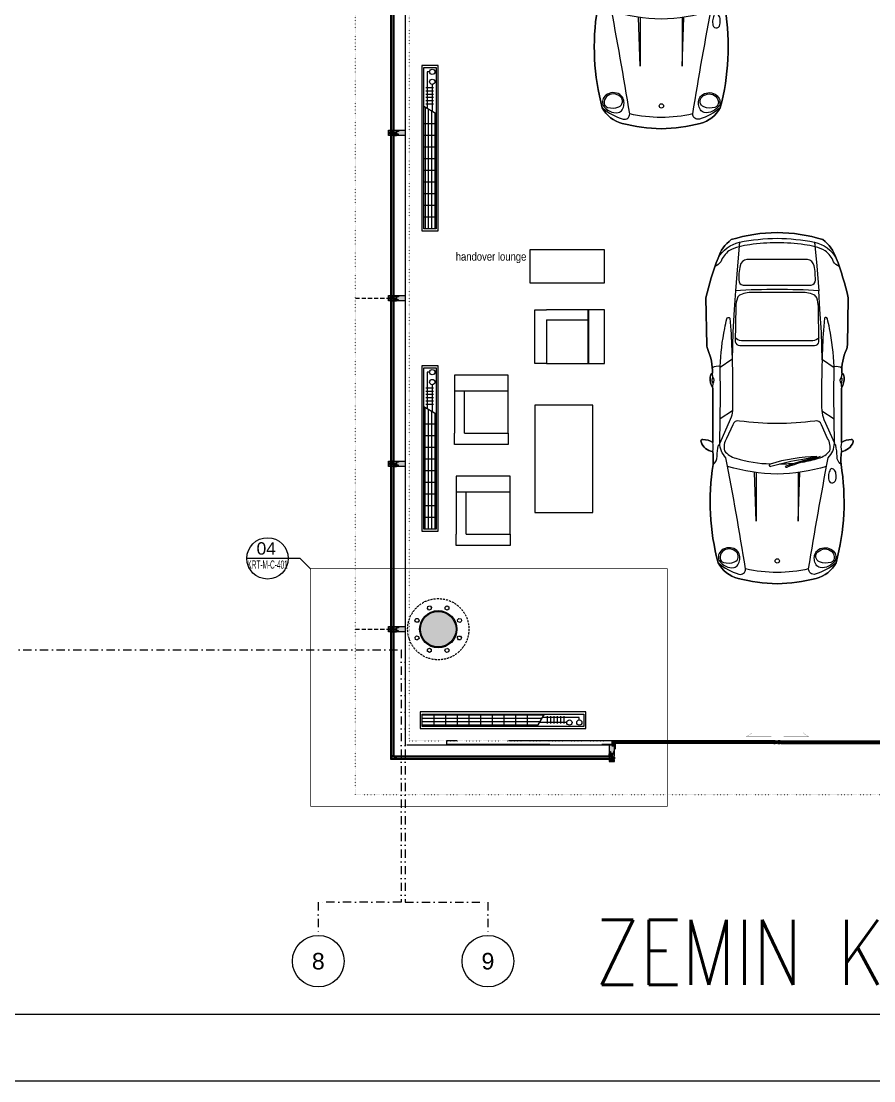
# Model space of a CAD drawing. Extents: x -9059 to 11889, y 0 to 6614.
# Drawn here: x 1301 to 2331, y 1 to 1282 of the extents above; entities that cross this region are included whole.
import ezdxf
from ezdxf.enums import TextEntityAlignment as Align

# ---------------------------------------------------------------- set-up
doc = ezdxf.new("R2010")
doc.units = 0
doc.header["$LTSCALE"] = 10
doc.header["$MEASUREMENT"] = 0
for name, pattern in [('DASHDOT', [1, 0.5, -0.25, 0, -0.25]), ('DOT2', [0.125, 0, -0.125]), ('HIDDEN', [0.375, 0.25, -0.125]), ('HIDDEN2', [4.7625, 3.175, -1.5875])]:
    doc.linetypes.add(name, pattern=pattern)
doc.layers.get('0').update_dxf_attribs({"color": 9, "lineweight": 9})
for name, color, linetype, lineweight in [('01', 9, 'Continuous', 9), ('03S', 255, 'Continuous', 9), ('04', 9, 'Continuous', 9), ('05', 9, 'Continuous', 9), ('06C', 9, 'Continuous', 9), ('06D', 9, 'Continuous', 9), ('10', 9, 'Continuous', 9), ('11', 9, 'Continuous', 9), ('15', 9, 'Continuous', 9), ('20', 9, 'DOT2', 9), ('21', 9, 'Continuous', 9), ('24', 9, 'DASHDOT', 9), ('35', 9, 'Continuous', 9), ('40A', 9, 'Continuous', 9), ('E-YAZI', 7, 'Continuous', 30)]:
    doc.layers.add(name, color=color, linetype=linetype, lineweight=lineweight)
doc.styles.add('$1$Arial', font='arial.ttf', dxfattribs={"height": 2.5})
doc.styles.add('Arial', font='arial.ttf', dxfattribs={"height": 2.5})
doc.styles.add('E-YAZI', font='txttw.shx')
doc.styles.add('MuuM_TEXT-STANDART', font='ARIALN.TTF')

# ---------------------------------------------------------------- blocks, each defined once
blk = doc.blocks.new('p-prs-kolon-02')
h = blk.add_hatch(color=255)
h.dxf.hatch_style = 1
edge = h.paths.add_edge_path()
edge.add_arc((0, 0), 22.5, 0, 360)
for radius in [22.5, 21.5]:
    blk.add_circle((0, 0), radius)
at = {"layer": '20', "linetype": 'HIDDEN'}
for points in [[(-12.5, 27.5), (-9.9, 28.1), (-8.1, 26.3), (-8.8, 23.8), (-11.3, 23.1), (-13.1, 25), (-12.5, 27.5)], [(10.6, 28.2), (12.9, 26.9), (12.9, 24.3), (10.6, 23), (8.4, 24.3), (8.4, 26.9), (10.6, 28.2)], [(-28.2, 10.6), (-26.9, 12.9), (-24.3, 12.9), (-23, 10.6), (-24.3, 8.4), (-26.9, 8.4), (-28.2, 10.6)], [(27.5, 12.5), (28.1, 9.9), (26.3, 8.1), (23.8, 8.8), (23.1, 11.3), (25, 13.1), (27.5, 12.5)], [(-27.5, -12.5), (-28.1, -9.9), (-26.3, -8.1), (-23.8, -8.8), (-23.1, -11.3), (-25, -13.1), (-27.5, -12.5)], [(28.2, -10.6), (26.9, -12.9), (24.3, -12.9), (23, -10.6), (24.3, -8.4), (26.9, -8.4), (28.2, -10.6)], [(-10.6, -28.2), (-12.9, -26.9), (-12.9, -24.3), (-10.6, -23), (-8.4, -24.3), (-8.4, -26.9), (-10.6, -28.2)], [(12.5, -27.5), (9.9, -28.1), (8.1, -26.3), (8.8, -23.8), (11.3, -23.1), (13.1, -25), (12.5, -27.5)]]:
    blk.add_lwpolyline(points, dxfattribs=at)
blk.add_circle((0, 0), 37, dxfattribs=at)
blk = doc.blocks.new('p-dog-profil_kapali')
at = {"layer": '03S'}
h = blk.add_hatch(color=256, dxfattribs=at)
h.dxf.hatch_style = 1
h.paths.add_polyline_path([(-3.2, 0), (3.2, 0), (3.2, -13.5), (2.2, -13.5), (2.2, -10.5), (1.5, -10.5), (0.5, -11.5), (0.5, -13.5), (1, -13.5), (1, -14.5), (3, -14.5), (3, -16.5), (1, -16.5), (1, -18.5), (1.8, -18.5), (1.8, -17.5), (3.2, -17.5), (3.2, -20), (-3.2, -20), (-3.2, -17.5), (-1.8, -17.5), (-1.8, -18.5), (-1, -18.5), (-1, -16.5), (-3, -16.5), (-3, -14.5), (-1, -14.5), (-1, -13.5), (-0.5, -13.5), (-0.5, -11.5), (-1.5, -10.5), (-2.3, -10.5), (-2.3, -13.5), (-3.2, -13.5)])
for p in [(3, -15.2), (3, -15.8)]:
    blk.add_point(p)
at = {"layer": '10'}
for points in [[(3.2, -10.5), (-3.2, -10.5), (-3.2, 0), (3.2, 0)], [(3.2, -20), (-3.2, -20), (-3.2, -18.5), (3.2, -18.5)], [(-1, -13.5), (1, -13.5), (1, -18.5), (-1, -18.5)]]:
    blk.add_lwpolyline(points, close=True, dxfattribs=at)
for points in [[(-3.3, -10.5), (-2.3, -10.5), (-2.3, -13.5), (-3.2, -13.5)], [(-3.2, -8), (-3.2, -8), (-1.8, -8), (-1.8, -10.5)], [(-3.2, -10.5), (-3.2, -10.5), (3.2, -10.5)], [(-3.2, -13.5), (-3.2, -10.5)], [(1.8, -10), (-1.8, -10)], [(-0.5, -17.5), (-0.5, -17.5), (-0.5, -11.5), (-1.5, -10.5), (-1.5, -10.5)], [(1.5, -10.5), (1.5, -10.5), (0.5, -11.5), (0.5, -17.5)], [(3.2, -8), (3.2, -8), (1.8, -8), (1.8, -10.5)], [(3.2, -10.5), (2.2, -10.5), (2.2, -13.5), (3.2, -13.5), (3.2, -10.5)], [(-3.2, -18.5), (-3.2, -17.5), (-1.8, -17.5), (-1.8, -18.5)], [(-1, -14.5), (-1, -14.5), (-3, -14.5), (-3, -16.5), (-1, -16.5)], [(1, -18.5), (1, -17.5), (-1, -17.5), (-1, -18.5)], [(1, -14.5), (1, -14.5), (3, -14.5), (3, -16.5), (1, -16.5)], [(1.8, -18.5), (1.8, -17.5), (3.2, -17.5), (3.2, -18.5)]]:
    blk.add_lwpolyline(points, dxfattribs=at)
blk = doc.blocks.new('p-cph_cam_dyn1806')
at = {"layer": '06C'}
blk.add_lwpolyline([(-119.75, 0), (1777, 0)], dxfattribs=at)
at = {"layer": '15'}
for points in [[(-122, -14), (1791.5, -14)], [(-122, -17), (1794, -17)], [(-120, -14.5), (1791.5, -14.5)], [(-120, -16.5), (1793.5, -16.5)], [(-119.75, -13.5), (1791.5, -13.5)], [(-119.75, -17.5), (1794.5, -17.5)]]:
    blk.add_lwpolyline(points, dxfattribs=at)
at = {"layer": '20', "linetype": 'HIDDEN', "ltscale": 2}
for points in [[(1237, -60), (1237, -20)], [(1637, -60), (1637, -20)]]:
    blk.add_lwpolyline(points, dxfattribs=at)
for p in [(1037, 0), (1237, 0), (1437, 0), (1637, 0)]:
    blk.add_blockref('p-dog-profil_kapali', p)
blk = doc.blocks.new('p-cph_cam_dyn1804')
at = {"layer": '06C'}
blk.add_lwpolyline([(11.7, 0), (256.5, 0)], dxfattribs=at)
at = {"layer": '15'}
for points in [[(9.5, -13.5), (271.9, -13.5)], [(9.5, -14), (271, -14)], [(9.5, -14.5), (271, -14.5)], [(9.5, -16.5), (274.9, -16.5)], [(9.5, -17), (275.4, -17)], [(9.5, -17.5), (275.9, -17.5)]]:
    blk.add_lwpolyline(points, dxfattribs=at)
blk.add_blockref('p-dog-profil_kapali', (8.5, 0))
blk = doc.blocks.new('p-cephe-kose-birlesim')
at = {"layer": '10'}
for points in [[(1, 3), (1, 5), (3, 5), (3, 3)], [(1, 4.3), (1.7, 4.3), (1.7, 3)], [(5, 1), (5, 3), (1, 3), (1, 1), (5, 1)], [(2.3, 3), (2.3, 4.3), (3, 4.3)], [(4, 3), (4, 4), (5, 4), (5, 3)], [(5, 1), (7, 1), (7, 3), (5, 3)], [(6.2, 3), (6.2, 2.3), (5, 2.3)], [(6.2, 1), (6.2, 1.7), (5, 1.7)]]:
    blk.add_lwpolyline(points, dxfattribs=at)
blk = doc.blocks.new('*U611')
blk.add_blockref('p-cephe-kose-birlesim', (-1, -5))
blk = doc.blocks.new('A$C38B13A8F')
for p, q in [((280.6, 0), (80.6, 0)), ((80.6, 0), (80.6, -20)), ((280.6, -20), (280.6, 0)), ((80.6, -20), (280.6, -20))]:
    blk.add_line(p, q)
at = {"color": 252}
for p, q in [((229.9, -4), (83, -4)), ((227.5, -8), (83, -8)), ((225.2, -12), (83, -12)), ((222, -17.5), (230.8, -2.5)), ((257.7, -12.8), (224.8, -12.7)), ((272.8, -6.8), (228.3, -6.8)), ((234.1, -5), (234.1, -14.1)), ((238.1, -5), (238.1, -14.1)), ((242.1, -5), (242.1, -14.1)), ((246, -5), (246, -14.1)), ((250, -5), (250, -14.1)), ((254, -5), (254, -14.1)), ((272.8, -9.6), (272.8, -6.8)), ((222.9, -16), (83, -16))]:
    blk.add_line(p, q, dxfattribs=at)
at = {"color": 252, "linetype": 'Continuous'}
for p, q in [((97.2, -17.5), (97.2, -2.5)), ((111.3, -17.5), (111.3, -2.5)), ((125.4, -17.5), (125.4, -2.5)), ((139.5, -17.5), (139.5, -2.5)), ((153.6, -17.5), (153.6, -2.5)), ((167.8, -17.5), (167.8, -2.5)), ((181.9, -17.5), (181.9, -2.5)), ((196, -17.5), (196, -2.5)), ((210.1, -17.5), (210.1, -2.5))]:
    blk.add_line(p, q, dxfattribs=at)
blk.add_lwpolyline([(278.1, -2.5), (278.1, -17.5), (83, -17.5), (83, -2.5)], close=True)
at = {"color": 252}
for centre in [(260.8, -12.8), (272.8, -12.8)]:
    blk.add_circle(centre, 3.18, dxfattribs=at)
blk = doc.blocks.new('*U614')
at = {"layer": '03S'}
h = blk.add_hatch(color=256, dxfattribs=at)
h.dxf.hatch_style = 1
h.paths.add_polyline_path([(-200, 5.1), (-197.5, 5.1), (-197.5, 2.1), (-200, 2.1)])
h = blk.add_hatch(color=256, dxfattribs=at)
h.dxf.hatch_style = 1
h.paths.add_polyline_path([(-199.5, 2.1), (-200, 2.1), (-200, 1.6), (-199.5, 1.6)])
h = blk.add_hatch(color=256, dxfattribs=at)
h.dxf.hatch_style = 1
h.paths.add_polyline_path([(-197.5, 1.6), (-200, 1.6), (-200, 1.1), (-197.5, 1.1)])
h = blk.add_hatch(color=256, dxfattribs=at)
h.dxf.hatch_style = 1
h.paths.add_polyline_path([(-197.2, 1), (-198.3, 1), (-198.3, 0.6), (-197.2, 0.6)])
h = blk.add_hatch(color=256, dxfattribs=at)
h.dxf.hatch_style = 1
h.paths.add_polyline_path([(-197.5, 4.4), (-196, 4.4), (-196, 5.1), (-197.5, 5.1)])
h = blk.add_hatch(color=256, dxfattribs=at)
h.dxf.hatch_style = 1
h.paths.add_polyline_path([(-197.5, 2.1), (-196, 2.1), (-196, 2.8), (-197.5, 2.8)])
h = blk.add_hatch(color=256, dxfattribs=at)
h.dxf.hatch_style = 1
h.paths.add_polyline_path([(-4.5, 5.1), (-4.5, 4.4), (-3, 4.4), (-3, 5.1)])
h = blk.add_hatch(color=256, dxfattribs=at)
h.dxf.hatch_style = 1
h.paths.add_polyline_path([(-3, 2.8), (-4.5, 2.8), (-4.5, 2.1), (-3, 2.1)])
h = blk.add_hatch(color=256, dxfattribs=at)
h.dxf.hatch_style = 1
h.paths.add_polyline_path([(-0.5, 5.1), (-3, 5.1), (-3, 4.4), (-3, 2.1), (-0.5, 2.1)])
h = blk.add_hatch(color=256, dxfattribs=at)
h.dxf.hatch_style = 1
h.paths.add_polyline_path([(0.5, 5.1), (3, 5.1), (3, 4.4), (3, 2.1), (0.5, 2.1)])
h = blk.add_hatch(color=256, dxfattribs=at)
h.dxf.hatch_style = 1
h.paths.add_polyline_path([(3, 5.1), (3, 4.4), (4.5, 4.4), (4.5, 5.1)])
h = blk.add_hatch(color=256, dxfattribs=at)
h.dxf.hatch_style = 1
h.paths.add_polyline_path([(3, 2.1), (4.5, 2.1), (4.5, 2.8), (3, 2.8)])
h = blk.add_hatch(color=256, dxfattribs=at)
h.dxf.hatch_style = 1
h.paths.add_polyline_path([(197.5, 4.4), (196, 4.4), (196, 5.1), (197.5, 5.1)])
h = blk.add_hatch(color=256, dxfattribs=at)
h.dxf.hatch_style = 1
h.paths.add_polyline_path([(197.5, 2.1), (196, 2.1), (196, 2.8), (197.5, 2.8)])
h = blk.add_hatch(color=256, dxfattribs=at)
h.dxf.hatch_style = 1
h.paths.add_polyline_path([(197.2, 1), (198.3, 1), (198.3, 0.6), (197.2, 0.6)])
h = blk.add_hatch(color=256, dxfattribs=at)
h.dxf.hatch_style = 1
h.paths.add_polyline_path([(200, 5.1), (197.5, 5.1), (197.5, 2.1), (200, 2.1)])
h = blk.add_hatch(color=256, dxfattribs=at)
h.dxf.hatch_style = 1
h.paths.add_polyline_path([(200, 1.1), (200, 1.6), (197.5, 1.6), (197.5, 1.1)])
h = blk.add_hatch(color=256, dxfattribs=at)
h.dxf.hatch_style = 1
h.paths.add_polyline_path([(199.5, 2.1), (199.5, 1.6), (200, 1.6), (200, 2.1)])
for points in [[(-199.5, 2.1), (-199.5, 1.6)], [(199.5, 2.1), (199.5, 1.6)]]:
    blk.add_lwpolyline(points)
at = {"layer": '06D'}
for p, q in [((-4.5, 5.1), (-196, 5.1)), ((-4.5, 2.1), (-196, 2.1)), ((4.5, 5.1), (196, 5.1)), ((4.5, 2.1), (196, 2.1))]:
    blk.add_line(p, q, dxfattribs=at)
at = {"layer": '06D', "const_width": 0.2}
for points in [[(-7.5, 10.1), (-37.5, 10.1), (-30.5, 15.1)], [(7.5, 10.1), (37.5, 10.1), (30.5, 15.1)]]:
    blk.add_lwpolyline(points, dxfattribs=at)
at = {"layer": '10'}
for points in [[(-200.3, -0.8), (-198.3, -0.8), (-198.3, 1)], [(-196, 5.1), (-200, 5.1), (-200, 1.1), (-197.5, 1.1), (-197.5, 1.6), (-200, 1.6)], [(-199.4, 1), (-196, 1), (-196, -5)], [(-198.3, 0.6), (-197.2, 0.6), (-197.2, 1)], [(-197.5, 2.1), (-196, 2.1), (-196, 2.8), (-197.5, 2.8), (-197.5, 2.1)], [(-3, 5.1), (-4.5, 5.1), (-4.5, 4.4), (-3, 4.4), (-3, 5.1)], [(-3, 2.8), (-4.5, 2.8), (-4.5, 2.1), (-3, 2.1), (-3, 2.8)], [(3, 5.1), (4.5, 5.1), (4.5, 4.4), (3, 4.4), (3, 5.1)], [(3, 2.8), (4.5, 2.8), (4.5, 2.1), (3, 2.1), (3, 2.8)], [(198.9, 1), (195.5, 1), (195.5, -5)], [(196, 5.1), (200, 5.1), (200, 1.1), (197.5, 1.1), (197.5, 1.6), (200, 1.6)], [(197.5, 2.1), (196, 2.1), (196, 2.8), (197.5, 2.8), (197.5, 2.1)], [(198.3, 0.6), (197.2, 0.6), (197.2, 1)], [(200.3, -0.8), (198.3, -0.8), (198.3, 1)]]:
    blk.add_lwpolyline(points, dxfattribs=at)
for points in [[(-200, 5.1), (-197.5, 5.1), (-197.5, 2.1), (-200, 2.1)], [(-0.5, 2.1), (-3, 2.1), (-3, 5.1), (-0.5, 5.1)], [(0.5, 2.1), (3, 2.1), (3, 5.1), (0.5, 5.1)], [(200, 5.1), (197.5, 5.1), (197.5, 2.1), (200, 2.1)]]:
    blk.add_lwpolyline(points, close=True, dxfattribs=at)
at = {"layer": '11'}
for points in [[(-3.4, 3), (-3.4, 4.2), (-197, 4.2), (-197, 3), (-3.4, 3)], [(3.4, 3), (3.4, 4.2), (197, 4.2), (197, 3), (3.4, 3)]]:
    blk.add_lwpolyline(points, dxfattribs=at)
at = {"layer": '20', "linetype": 'HIDDEN', "ltscale": 50}
for points in [[(-200, 5.1), (-400, 5.1), (-400, 1.1), (-200, 1.1)], [(200, 5.1), (400, 5.1), (400, 1.1), (200, 1.1)]]:
    blk.add_lwpolyline(points, dxfattribs=at)
blk = doc.blocks.new('0_detailbox1')
blk.add_lwpolyline([(10.41, -2.5), (7.91, 0), (-5, 0)])
blk.add_circle((0, 0), 5)
at = {"style": 'Arial'}
blk.add_attdef('DETAYADI', text='', height=3, dxfattribs=at).set_placement((0, 0), align=Align.BOTTOM_CENTER)
blk.add_attdef('PAFTAADI', text='', height=2, dxfattribs=at).set_placement((0, -0.5), align=Align.TOP_CENTER)
blk = doc.blocks.new('*U574')
blk.add_lwpolyline([(20, 20), (-110, 20), (-110, -50), (20, -50), (20, 20)])
blk = doc.blocks.new('p-koltuk-lounge')
at = {"layer": '05'}
for points in [[(-30.5, -13.3), (-30.5, -66.3), (-44.5, -66.3), (-44.5, -1.3), (-30.5, -1.3)], [(-30.5, -13.3), (-30.5, -66.3), (20, -66.3), (20, -1.3), (-30.5, -1.3)], [(-30.5, -13.3), (20, -13.3), (20, -1.3), (-30.5, -1.3)]]:
    blk.add_lwpolyline(points, dxfattribs=at)
blk.add_lwpolyline([(20.5, -66.3), (39.5, -66.3), (39.5, -1.3), (20.5, -1.3)], close=True, dxfattribs=at)
blk = doc.blocks.new('*U575')
blk.add_lwpolyline([(55, 15), (-35, 15), (-35, -25), (55, -25), (55, 15)])
blk = doc.blocks.new('p-waitinglounge')
at = {"layer": '05'}
for name, p, rotation in [('*U575', (-170.3, 352.7), 180), ('p-koltuk-lounge', (-317.7, 186.6), 90), ('*U574', (-199.3, 170), 90), ('p-koltuk-lounge', (-315.6, 64.5), 90)]:
    blk.add_blockref(name, p, dxfattribs=dict(at, rotation=rotation))
blk.add_blockref('p-koltuk-lounge', (-174.8, 306.3), dxfattribs=at)
blk = doc.blocks.new('prs-plan')
for points in [[(325, 0, 0.073985), (239, 554, 0.153936), (16, 714, 0.035069), (-466, 860), (-1037, 850, 0.080758), (-1089, 837, -0.111291), (-1375, 782, 0.222022), (-1420, 809, 0.155977), (-1555, 777), (-2211, 777, 0.115278), (-2175, 896, 0.541385), (-2206, 919, 0.273922), (-2323, 777, -0.044974), (-2479, 773, 0.105774), (-3667, 713, 0.212201), (-3856, 472, 0.055723), (-3920, 0, 0.055723), (-3856, -472, 0.212201), (-3667, -713, 0.105774), (-2479, -773, -0.044974), (-2323, -777, 0.273922), (-2206, -919, 0.541385), (-2175, -896, 0.115278), (-2211, -777), (-1555, -777, 0.155977), (-1420, -809, 0.222022), (-1375, -782, -0.111291), (-1089, -837, 0.080758), (-1037, -850), (-466, -860, 0.035069), (16, -714, 0.153936), (239, -554, 0.073985)], [(16, -714, -0.035069), (-466, -860), (-1037, -850, -0.080758), (-1089, -837, 0.111291), (-1375, -782, -0.231444), (-1423, -809, -0.153464), (-1555, -777), (-2211, -777, -0.115278), (-2175, -896, -0.541385), (-2206, -919, -0.273922), (-2323, -777, 0.044974), (-2479, -773, -0.105774), (-3667, -713, -0.212201), (-3856, -472, -0.055723), (-3920, 0, -0.055723), (-3856, 472, -0.212201), (-3667, 713, -0.105774), (-2479, 773, 0.044974), (-2323, 777, -0.273922), (-2206, 919, -0.541385), (-2175, 896, -0.115278), (-2211, 777), (-1555, 777, -0.153464), (-1423, 809, -0.231444), (-1375, 782, 0.111291), (-1089, 837, -0.080758), (-1037, 850), (-466, 860, -0.035069), (16, 714, -0.153936), (239, 554, -0.073985), (325, 0, -0.073985), (239, -554, -0.153936)], [(-3507, 501, 0.318262), (-3515, 669, 0.336631), (-3640, 702, 0.107863), (-3709, 621, 0.176217), (-3724, 519, 0.204198), (-3692, 473, 0.234058), (-3559, 459, 0.162353)], [(-3534, 494, 0.163341), (-3500, 577, 0.213722), (-3531, 661, 0.243766), (-3617, 689, 0.291481), (-3662, 649, 0.158425), (-3657, 514, 0.556548)], [(-1039, 0), (-1039, -452, 0.388823), (-996, -505), (-571, -500, 0.078172), (-465, -479, 0.196108), (-427, -443, 0.096829), (-399, -274), (-399, 0), (-399, 274, 0.096829), (-427, 443, 0.196108), (-465, 479, 0.078172), (-571, 500), (-996, 505, 0.388823), (-1039, 452)], [(-310, 0), (-310, -411, 0.407574), (-250, -463), (-171, -461, 0.03281), (-76, -447, 0.311096), (0, -366), (0, 0), (0, 366, 0.311096), (-76, 447, 0.03281), (-171, 461), (-250, 463, 0.407574), (-310, 411)], [(-2381, -481, 0.066931), (-2474, 85, 1.115799), (-2500, 74, -0.036962), (-2415, -309, 0.02456)], [(-2496, -110, -0.043566), (-2383, -521, -0.084927), (-2410, -455, 0.037508), (-2512, -123, -1.353737)], [(-3507, -501, -0.318262), (-3515, -669, -0.336631), (-3640, -702, -0.107863), (-3709, -621, -0.176217), (-3724, -519, -0.204198), (-3692, -473, -0.234058), (-3559, -459, -0.162353)], [(-3534, -494, -0.163341), (-3500, -577, -0.213722), (-3531, -661, -0.243766), (-3617, -689, -0.291481), (-3662, -649, -0.158425), (-3657, -514, -0.556548)], [(-2530, -669, 0.383263), (-2540, -641, 0.054412), (-2600, -623, 0.109062), (-2669, -625, 0.400423), (-2701, -674, 0.320332), (-2644, -712, 0.05979), (-2571, -708, 0.197788)]]:
    blk.add_lwpolyline(points, format="xyb", close=True)
for points in [[(-2479, 773, 0.242846), (-2380, 724, -0.066443), (-2247, 708, 0.284222), (-2222, 692, 0.284222)], [(-1295, 688, 0.192613), (-1311, 783, 0.192613)], [(-3667, 713, 0.101535), (-3804, 461, 0.52292), (-3741, 381, 0.007101), (-2397, 618, -0.204495), (-2222, 692), (-1644, 685), (-1295, 688, -0.038718), (-833, 633, -0.010841), (-718, 608, -0.648), (-711, 571, -0.015753), (-1092, 548, -0.014486), (-1829, 539, -0.071916), (-1933, 566), (-2222, 692)], [(-2449, -305, 0.031083), (-2404, -500, 0.14503), (-2314, -637, 0.190771), (-2163, -611), (-2000, -537, 0.400838), (-1954, -456, -0.031829), (-1985, 0, -0.031829), (-1954, 456, 0.400838), (-2000, 537), (-2163, 611, 0.190771), (-2314, 637, 0.14503), (-2404, 500, 0.06672), (-2471, 77)], [(-84, -751, -0.178742), (-28, -682, 0.128631), (105, -582, 0.089194), (178, -330, 0.036776), (200, 0, 0.036776), (178, 330, 0.089194), (105, 582, 0.128631), (-28, 682, -0.178742), (-84, 751)], [(16, 714, -0.211518), (208, 453, -0.047818), (256, 0, -0.047818), (208, -453, -0.211518), (16, -714, -0.211518)], [(-2502, -598, -0.070312), (-2595, 0, -0.070312), (-2502, 598)], [(-1214, -544), (-880, -536), (-607, -518), (-378, -504, 0.016855), (-365, 0, 0.016855), (-378, 504), (-607, 518), (-880, 536), (-1214, 544)], [(-943, -504, -0.278411), (-984, -432), (-984, 0), (-984, 432, -0.278411), (-943, 504)], [(-3741, -381, -0.051873), (-3784, 0, -0.051873), (-3741, 381)], [(-2472, -27, 0.027717), (-2463, -205, 0.14503)], [(-3667, -713, -0.101535), (-3804, -461, -0.52292), (-3741, -381, -0.007101), (-2397, -618, 0.204495), (-2222, -692), (-1644, -685), (-1295, -688, 0.038718), (-833, -633, 0.010841), (-718, -608, 0.648), (-711, -571, 0.015753), (-1092, -548, 0.014486), (-1829, -539, 0.071916), (-1933, -566), (-2222, -692)], [(-2479, -773, -0.242846), (-2380, -724, 0.066443), (-2247, -708, -0.284222), (-2222, -692, -0.284222)], [(-1295, -688, -0.192613), (-1311, -783, -0.192613)]]:
    blk.add_lwpolyline(points, format="xyb")
for points in [[(-1829, 539), (-1926, 688)], [(-1210, 548), (-1305, 688)], [(208, 453), (-77, 479), (-378, 504)], [(-2577, 253), (-3163, 253), (-2574, 273)], [(-2577, -253), (-3163, -253), (-2574, -273)], [(208, -453), (-77, -479), (-378, -504)], [(-1829, -539), (-1926, -688)], [(-1210, -548), (-1305, -688)]]:
    blk.add_lwpolyline(points)
blk.add_circle((-3645, -2), 26.6)
for centre, radius, start, end in [((-2267, 1072), 300, 259.298, 280.702), ((-1480, 1337), 564, 262.3343, 268.0614), ((-1459, 726), 61.9, 53.34, 130.5245), ((-1462, 820), 60, 231.9068, 311.9577), ((-1480, 1337), 564, 275.8996, 280.6987), ((-1462, -820), 60, 48.0423, 128.0932), ((-2267, -1072), 300, 79.298, 100.702), ((-1480, -1337), 564, 91.9386, 97.6657), ((-1459, -726), 61.9, 229.4755, 306.66), ((-1480, -1337), 564, 79.3013, 84.1004)]:
    blk.add_arc(centre, radius, start, end)
blk = doc.blocks.new('$0$0_aks')
at = {"linetype": 'Continuous'}
blk.add_circle((0, 0), 3.12, dxfattribs=at)
at = {"style": '$1$Arial'}
blk.add_attdef('AKS', text='', height=2.5, dxfattribs=at).set_placement((0, 0), align=Align.MIDDLE_CENTER)
blk = doc.blocks.new('AKS')
at = {"layer": '24', "ltscale": 2}
for points in [[(1062.5, 505.9), (1745.1, 505.9)], [(1740.1, 505.9), (1740.1, 200.8)], [(1745.1, 505.9), (1745.1, 200.8)], [(1740.1, 200.8), (1640.1, 200.8), (1640.1, 160.8)], [(1745.1, 200.8), (1845.1, 200.8), (1845.1, 160.8)]]:
    blk.add_lwpolyline(points, dxfattribs=at)
at = {"layer": '24'}
ref = blk.add_blockref('$0$0_aks', (1640.1, 129.6), dxfattribs=dict(at, xscale=10, yscale=10, zscale=10))
ref.add_attrib('AKS', '8', dxfattribs={"layer": '0', "height": 20, "style": '$1$Arial'}).set_placement((1640.1, 129.6), align=Align.MIDDLE_CENTER)
ref = blk.add_blockref('$0$0_aks', (1845.1, 129.6), dxfattribs=dict(at, xscale=10, yscale=10, zscale=10))
ref.add_attrib('AKS', '9', dxfattribs={"layer": '0', "height": 20, "style": '$1$Arial'}).set_placement((1845.1, 129.6), align=Align.MIDDLE_CENTER)

msp = doc.modelspace()

# ---------------------------------------------------------------- linework, layer by layer
at = {"layer": '20'}
for points in [[(2684.54, 615.98), (2684.54, 346.73), (1704.54, 346.73), (1704.54, 2309.98), (1744.54, 2309.98)], [(1769.54, 2303.48), (1769.54, 411.73), (2619.54, 411.73), (2619.54, 614.79), (2654.54, 614.79)]]:
    msp.add_lwpolyline(points, dxfattribs=at)
at = {"layer": '21', "linetype": 'HIDDEN2', "ltscale": 0.1, "const_width": 1}
msp.add_lwpolyline([(1650.31, 619.84), (2081.46, 619.84), (2081.46, 332.7), (1650.31, 332.7)], close=True, dxfattribs=at)
at = {"layer": '40A'}
for points in [[(5944.48, 4205.85), (-0.52, 4205.85), (-0.52, 0.85), (5944.48, 0.85)], [(5404.54, 80.85), (79.48, 80.85), (79.48, 4125.85), (5404.54, 4125.85)]]:
    msp.add_lwpolyline(points, close=True, dxfattribs=at)

# ---------------------------------------------------------------- block references
for name, p in [('AKS', (19.48, 15.85)), ('*U614', (2214.54, 406.63)), ('*U611', (1748.04, 394.23))]:
    msp.add_blockref(name, p)
at = {"rotation": 270}
msp.add_blockref('p-cph_cam_dyn1806', (1764.54, 2183.73), dxfattribs=at)
at = {"xscale": -1}
msp.add_blockref('p-cph_cam_dyn1804', (2022.99, 406.73), dxfattribs=at)
at = {"layer": '01'}
msp.add_blockref('p-prs-kolon-02', (1804.54, 546.73), dxfattribs=at)
at = {"layer": '04', "xscale": 0.1, "yscale": 0.1, "zscale": 0.1, "rotation": 90}
for p in [(2074.04, 1543.72), (2214.04, 993.72)]:
    msp.add_blockref('prs-plan', p, dxfattribs=at)
at = {"layer": '05'}
msp.add_blockref('p-waitinglounge', (2140.61, 627.73), dxfattribs=at)
at = {"layer": '21'}
ref = msp.add_blockref('0_detailbox1', (1598.25, 632.34), dxfattribs=dict(at, xscale=5, yscale=5, zscale=5))
ref.add_attrib('DETAYADI', '04', dxfattribs={"layer": '0', "height": 15, "style": 'Arial'}).set_placement((1596.66, 632.34), align=Align.BOTTOM_CENTER)
ref.add_attrib('PAFTAADI', 'KRT-M-C-401', dxfattribs={"layer": '0', "height": 10, "style": 'Arial', "width": 0.45}).set_placement((1598.28, 629.84), align=Align.TOP_CENTER)
at = {"layer": '35', "rotation": 90}
for p in [(1784.54, 947.67), (1784.53, 584.67)]:
    msp.add_blockref('A$C38B13A8F', p, dxfattribs=at)
at = {"layer": '35'}
msp.add_blockref('A$C38B13A8F', (1702.23, 446.73), dxfattribs=at)

# ---------------------------------------------------------------- texts
at = {"layer": '21', "insert": (1825.66, 1002.23), "char_height": 10, "width": 202.1826, "attachment_point": 1, "style": 'MuuM_TEXT-STANDART'}
msp.add_mtext('\\pt13.333;handover lounge', dxfattribs=at)
at = {"layer": 'E-YAZI', "color": 4, "style": 'E-YAZI', "width": 0.8}
msp.add_text('ZEMIN KAT IP KAMERA YERLESIM', height=78.4, dxfattribs=at).set_placement((1994.35, 116.95))

doc.saveas('drawing.dxf')
